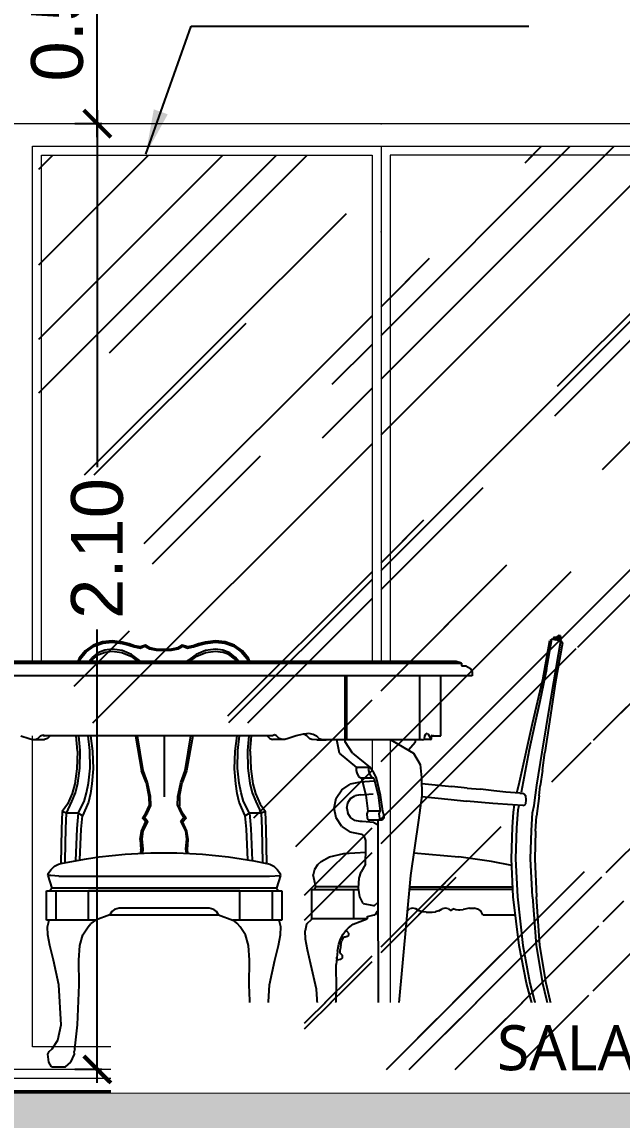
# Model space of a CAD drawing. Header units: feet. Extents: x -417 to 46, y -646 to -218.
# Drawn here: x -80.746 to -79.414, y -604.167 to -601.729 of the extents above; entities that cross this region are included whole.
import ezdxf

# ---------------------------------------------------------------- set-up
doc = ezdxf.new("R2010")
doc.units = ezdxf.units.FT
doc.header["$MEASUREMENT"] = 0
for name, color, linetype in [('63', 7, 'Continuous'), ('DIM', 10, 'Continuous'), ('RELLENO', 8, 'Continuous')]:
    doc.layers.add(name, color=color, linetype=linetype)
for name, color, linetype, lineweight in [('A-CLNG', 8, 'Continuous', 18), ('DIM-COTAS', 1, 'Continuous', 5), ('MB', 2, 'Continuous', 20), ('muros', 4, 'Continuous', 50), ('Piso', 8, 'Continuous', 9), ('TXT', 2, 'Continuous', 9)]:
    doc.layers.add(name, color=color, linetype=linetype, lineweight=lineweight)
doc.styles.add('ads', font='trebuc.ttf', dxfattribs={"height": 0.14})
doc.styles.get("Standard").update_dxf_attribs({"font": 'arial.ttf', "height": 0.115})
doc.dimstyles.new('KEILY', dxfattribs={"dimtxt": 0.115, "dimasz": 0.06, "dimexe": 0.05, "dimexo": 0.2, "dimgap": 0.03, "dimtad": 1, "dimzin": 1, "dimdsep": 46, "dimtxsty": 'Standard', "dimblk": 'ARCHTICK', "dimcen": 2.5, "dimdle": 0.03, "dimclrd": 256, "dimclre": 256, "dimclrt": 7, "dimadec": 0, "dimazin": 0, "dimtfac": 1, "dimtmove": 2, "dimatfit": 3, "dimfxl": 0.2, "dimfxlon": 1, "dimtolj": 1, "dimtzin": 1, "dimarcsym": 0})
pattern_1 = [(45, (30.61135, -594.21036), (0.25455844, 0.6788225), [4.5, -0.6, 1.5, -0.3]), (45, (30.7874, -593.82215), (-0.4942676, 0.0700036), [0.9, -0.099, 1.8, -0.225]), (45, (30.5371, -593.92398), (0.9609581, 1.24521504), [2.4, -0.42, 1.2, -0.3])]

# ---------------------------------------------------------------- blocks, each defined once
blk = doc.blocks.new('A$C72BA503B')
at = {"layer": '63', "color": 2, "linetype": 'Continuous'}
for p, q in [((-0.6473, 0.9997), (-0.6466, 1.0035)), ((-0.6415, 1.0032), (-0.6468, 1.0023)), ((-0.6466, 1.0035), (-0.6414, 1.0044)), ((-0.6376, 0.9982), (-0.6415, 1.0032)), ((-0.6414, 1.0044), (-0.637, 1.0001)), ((-0.6508, 0.987), (-0.6475, 0.9915)), ((-0.6508, 0.987), (-0.6346, 0.8955)), ((-0.6475, 0.9915), (-0.626, 0.9953)), ((-0.6307, 0.8962), (-0.6475, 0.9915)), ((-0.6474, 0.9952), (-0.6421, 0.996)), ((-0.6473, 0.9915), (-0.6474, 0.9952)), ((-0.6418, 1.0006), (-0.6473, 0.9997)), ((-0.6473, 0.9997), (-0.6473, 0.9952)), ((-0.6421, 0.996), (-0.6377, 0.9961)), ((-0.6377, 0.9961), (-0.6418, 1.0006)), ((-0.6325, 0.9974), (-0.6377, 0.9961)), ((-0.6377, 0.9961), (-0.6329, 0.9944)), ((-0.6376, 0.9982), (-0.6322, 0.9993)), ((-0.6322, 1.0009), (-0.637, 1.0001)), ((-0.6329, 0.9944), (-0.6336, 0.994)), ((-0.6329, 0.9944), (-0.6328, 0.9941)), ((-0.6303, 0.9945), (-0.6325, 0.9974)), ((-0.6282, 0.9949), (-0.6322, 1.0009)), ((-0.6322, 0.9993), (-0.629, 0.9947)), ((-0.626, 0.9953), (-0.6216, 0.9922)), ((-0.6135, 0.9246), (-0.626, 0.9953)), ((-0.6048, 0.9004), (-0.6216, 0.9922)), ((0.0966, 0.9682), (0.1154, 0.9815)), ((0.1173, 0.9789), (0.0993, 0.9662)), ((0.1154, 0.9815), (0.1368, 0.9892)), ((0.1378, 0.9861), (0.1173, 0.9789)), ((0.1368, 0.9892), (0.1594, 0.9918)), ((0.1594, 0.9887), (0.1378, 0.9861)), ((0.1594, 0.9918), (0.1841, 0.9888)), ((0.1831, 0.9858), (0.1594, 0.9887)), ((0.1983, 0.9817), (0.1831, 0.9858)), ((0.1841, 0.9888), (0.1991, 0.9847)), ((0.211, 0.9774), (0.1983, 0.9817)), ((0.1991, 0.9847), (0.2115, 0.9804)), ((0.2247, 0.9749), (0.211, 0.9774)), ((0.2115, 0.9804), (0.2254, 0.9776)), ((0.2363, 0.9792), (0.2247, 0.9749)), ((0.2254, 0.9776), (0.2371, 0.9817)), ((0.2363, 0.9792), (0.2371, 0.9817)), ((0.2469, 0.973), (0.2363, 0.9792)), ((0.2371, 0.9817), (0.2477, 0.9754)), ((0.2477, 0.9754), (0.2627, 0.9725)), ((0.2979, 0.9725), (0.313, 0.9754)), ((0.313, 0.9754), (0.3234, 0.9817)), ((0.3244, 0.9792), (0.3138, 0.973)), ((0.3234, 0.9817), (0.3352, 0.9776)), ((0.3244, 0.9792), (0.3234, 0.9817)), ((0.3359, 0.9749), (0.3244, 0.9792)), ((0.3352, 0.9776), (0.3491, 0.9804)), ((0.3497, 0.9774), (0.3359, 0.9749)), ((0.3491, 0.9804), (0.3615, 0.9847)), ((0.3624, 0.9817), (0.3497, 0.9774)), ((0.3615, 0.9847), (0.3765, 0.9888)), ((0.3775, 0.9858), (0.3624, 0.9817)), ((0.3765, 0.9888), (0.4013, 0.9918)), ((0.4013, 0.9887), (0.3775, 0.9858)), ((0.4013, 0.9918), (0.4238, 0.9892)), ((0.4229, 0.9861), (0.4013, 0.9887)), ((0.4433, 0.9789), (0.4229, 0.9861)), ((0.4238, 0.9892), (0.4453, 0.9815)), ((0.4614, 0.9662), (0.4433, 0.9789)), ((0.4453, 0.9815), (0.4641, 0.9682)), ((0.0791, 0.9435), (0.0824, 0.9509)), ((0.0824, 0.9509), (0.0966, 0.9682)), ((0.0858, 0.9497), (0.083, 0.9435)), ((0.0993, 0.9662), (0.0858, 0.9497)), ((0.1052, 0.9435), (0.1126, 0.953)), ((0.1126, 0.953), (0.1264, 0.9634)), ((0.1154, 0.9496), (0.1283, 0.9594)), ((0.1264, 0.9634), (0.1422, 0.9699)), ((0.1283, 0.9594), (0.1434, 0.9656)), ((0.1422, 0.9699), (0.1594, 0.9721)), ((0.1594, 0.9676), (0.1434, 0.9656)), ((0.1594, 0.9721), (0.183, 0.9691)), ((0.182, 0.9647), (0.1594, 0.9676)), ((0.203, 0.9561), (0.182, 0.9647)), ((0.183, 0.9691), (0.205, 0.9601)), ((0.2211, 0.9425), (0.203, 0.9561)), ((0.205, 0.9601), (0.2239, 0.9458)), ((0.2626, 0.9701), (0.2469, 0.973)), ((0.2808, 0.9694), (0.2626, 0.9701)), ((0.2627, 0.9725), (0.2808, 0.9718)), ((0.2808, 0.9718), (0.2979, 0.9725)), ((0.2981, 0.9701), (0.2808, 0.9694)), ((0.3138, 0.973), (0.2981, 0.9701)), ((0.3337, 0.9435), (0.3557, 0.9601)), ((0.3576, 0.9561), (0.3409, 0.9435)), ((0.3557, 0.9601), (0.3777, 0.9691)), ((0.3786, 0.9647), (0.3576, 0.9561)), ((0.3777, 0.9691), (0.4013, 0.9721)), ((0.4013, 0.9676), (0.3786, 0.9647)), ((0.4013, 0.9721), (0.4184, 0.9699)), ((0.4173, 0.9656), (0.4013, 0.9676)), ((0.4323, 0.9594), (0.4173, 0.9656)), ((0.4184, 0.9699), (0.4343, 0.9634)), ((0.4453, 0.9496), (0.4323, 0.9594)), ((0.4343, 0.9634), (0.4481, 0.953)), ((0.4555, 0.9435), (0.4481, 0.953)), ((0.4749, 0.9497), (0.4614, 0.9662)), ((0.4641, 0.9682), (0.4782, 0.9509)), ((0.4777, 0.9435), (0.4749, 0.9497)), ((0.4782, 0.9509), (0.4816, 0.9435)), ((-0.6135, 0.9246), (-0.5979, 0.8497)), ((-0.4358, 0.9268), (-0.4399, 0.9184)), ((-0.4254, 0.9331), (-0.4358, 0.9268)), ((-0.4149, 0.9331), (-0.4254, 0.9331)), ((-0.4149, 0.9393), (-0.4025, 0.9435)), ((1, 0.9393), (-0.4149, 0.9393)), ((-0.4149, 0.9393), (-0.4149, 0.9331)), ((-0.4025, 0.9435), (0.9875, 0.9435)), ((0.1106, 0.9435), (0.1154, 0.9496)), ((0.2239, 0.9458), (0.2257, 0.9435)), ((0.4453, 0.9496), (0.4501, 0.9435)), ((-0.5808, 0.7988), (-0.605, 0.9013)), ((-0.4399, 0.9184), (-0.4399, 0.9102)), ((-0.4399, 0.9102), (1.025, 0.9102)), ((-0.3672, 0.7696), (-0.3672, 0.9102)), ((-0.3168, 0.9102), (-0.3168, 0.7602)), ((-0.1476, 0.7602), (-0.1476, 0.9102)), ((-0.1433, 0.756), (-0.1433, 0.9102)), ((-0.6346, 0.8955), (-0.6193, 0.792)), ((-0.6224, 0.8453), (-0.6307, 0.8962)), ((-0.5979, 0.8497), (-0.5863, 0.7979)), ((-0.6036, 0.7315), (-0.6224, 0.8453)), ((-0.5863, 0.7979), (-0.5736, 0.7367)), ((-0.5509, 0.6615), (-0.5808, 0.7988)), ((-0.6193, 0.792), (-0.6099, 0.7304)), ((-0.3464, 0.7717), (-0.3471, 0.7696)), ((-0.3457, 0.7696), (-0.3464, 0.7717)), ((-0.3371, 0.7738), (-0.3393, 0.7696)), ((-0.3347, 0.7758), (-0.3371, 0.7738)), ((-0.3319, 0.7738), (-0.3347, 0.7758)), ((-0.3298, 0.7696), (-0.3319, 0.7738)), ((-0.0687, 0.7738), (-0.0763, 0.7696)), ((-0.0578, 0.7758), (-0.0687, 0.7738)), ((-0.045, 0.7738), (-0.0578, 0.7758)), ((-0.0541, 0.7696), (-0.0466, 0.7738)), ((-0.0466, 0.7738), (-0.0459, 0.7739)), ((-0.045, 0.7738), (-0.0292, 0.7696)), ((0.0169, 0.7696), (0.0217, 0.7717)), ((0.0217, 0.7717), (0.0263, 0.7696)), ((0.5634, 0.7717), (0.5589, 0.7696)), ((0.5682, 0.7696), (0.5634, 0.7717)), ((-0.3471, 0.7696), (-0.3672, 0.7696)), ((-0.3449, 0.7634), (-0.3457, 0.7696)), ((-0.3441, 0.7613), (-0.3449, 0.7634)), ((-0.3435, 0.7613), (-0.3441, 0.7613)), ((-0.3393, 0.7696), (-0.3435, 0.7613)), ((-0.3435, 0.7613), (-0.3274, 0.7613)), ((-0.3283, 0.7623), (-0.3298, 0.7696)), ((-0.327, 0.7608), (-0.3283, 0.7623)), ((-0.324, 0.7602), (-0.327, 0.7608)), ((-0.324, 0.7602), (-0.0992, 0.7602)), ((-0.3074, 0.756), (-0.3074, 0.7602)), ((-0.2909, 0.7361), (-0.3074, 0.756)), ((-0.2669, 0.7498), (-0.303, 0.7291)), ((-0.2501, 0.7602), (-0.2669, 0.7498)), ((-0.1606, 0.7291), (-0.1433, 0.756)), ((-0.1298, 0.7291), (-0.1238, 0.7602)), ((-0.0992, 0.7602), (-0.0875, 0.7608)), ((-0.0771, 0.7602), (-0.0992, 0.7602)), ((-0.0875, 0.7608), (-0.0826, 0.7623)), ((-0.0763, 0.7696), (-0.0826, 0.7623)), ((-0.0771, 0.7602), (-0.0654, 0.7608)), ((-0.0654, 0.7608), (-0.0605, 0.7623)), ((-0.0605, 0.7623), (-0.0541, 0.7696)), ((-0.0292, 0.7696), (-0.01, 0.7634)), ((-0.01, 0.7634), (-0.0023, 0.7613)), ((-0.0023, 0.7613), (0.0263, 0.7613)), ((0.0041, 0.7613), (0.0105, 0.7634)), ((0.0105, 0.7634), (0.0169, 0.7696)), ((0.0263, 0.7696), (0.5621, 0.7696)), ((0.0326, 0.7634), (0.0263, 0.7613)), ((0.039, 0.7696), (0.0326, 0.7634)), ((0.0785, 0.734), (0.0757, 0.7696)), ((0.0818, 0.7696), (0.0849, 0.7352)), ((0.1075, 0.7352), (0.1033, 0.7696)), ((0.114, 0.734), (0.1091, 0.7696)), ((0.2128, 0.7696), (0.227, 0.6879)), ((0.2305, 0.6886), (0.2176, 0.7696)), ((0.2796, 0.7696), (0.2796, 0.627)), ((0.3287, 0.6886), (0.3416, 0.7696)), ((0.3463, 0.7696), (0.3322, 0.6879)), ((0.4515, 0.7696), (0.4467, 0.734)), ((0.4531, 0.7352), (0.4573, 0.7696)), ((0.4757, 0.7352), (0.4789, 0.7696)), ((0.4821, 0.734), (0.485, 0.7696)), ((0.5461, 0.7696), (0.5525, 0.7634)), ((0.5525, 0.7634), (0.5589, 0.7613)), ((0.5874, 0.7613), (0.5589, 0.7613)), ((0.5746, 0.7634), (0.5682, 0.7696)), ((0.581, 0.7613), (0.5746, 0.7634)), ((0.5951, 0.7634), (0.5874, 0.7613)), ((0.6143, 0.7696), (0.5951, 0.7634)), ((-0.604, 0.6886), (-0.6099, 0.7304)), ((-0.5912, 0.6544), (-0.6036, 0.7315)), ((-0.5736, 0.7367), (-0.5542, 0.6371)), ((-0.303, 0.7291), (-0.3184, 0.7029)), ((-0.1607, 0.7291), (-0.2015, 0.6957)), ((-0.1706, 0.6957), (-0.1298, 0.7291)), ((0.0785, 0.734), (0.0771, 0.6928)), ((0.0849, 0.7352), (0.0844, 0.694)), ((0.1082, 0.694), (0.1075, 0.7352)), ((0.1154, 0.6928), (0.114, 0.734)), ((0.4467, 0.734), (0.4453, 0.6928)), ((0.4525, 0.694), (0.4531, 0.7352)), ((0.4763, 0.694), (0.4757, 0.7352)), ((0.4821, 0.734), (0.4835, 0.6928)), ((-0.3184, 0.7029), (-0.3219, 0.6718)), ((-0.2106, 0.6832), (-0.2015, 0.6957)), ((-0.2015, 0.6957), (-0.1706, 0.6957)), ((-0.1995, 0.6957), (-0.1971, 0.6916)), ((-0.1706, 0.6957), (-0.1682, 0.6916)), ((0.0844, 0.694), (0.0791, 0.6589)), ((0.104, 0.6589), (0.1082, 0.694)), ((0.4567, 0.6589), (0.4525, 0.694)), ((0.4816, 0.6589), (0.4763, 0.694)), ((-0.604, 0.6886), (-0.5991, 0.653)), ((-0.3219, 0.6718), (-0.3226, 0.6301)), ((-0.2259, 0.6311), (-0.2164, 0.6707)), ((-0.2102, 0.6707), (-0.2207, 0.6311)), ((-0.2164, 0.6707), (-0.2147, 0.6749)), ((-0.2147, 0.6749), (-0.2106, 0.6832)), ((-0.2032, 0.6749), (-0.2102, 0.6707)), ((-0.2102, 0.6707), (-0.1814, 0.6707)), ((-0.1991, 0.6832), (-0.2032, 0.6749)), ((-0.1971, 0.6916), (-0.1991, 0.6832)), ((-0.1814, 0.6707), (-0.1918, 0.6311)), ((-0.1745, 0.6749), (-0.1814, 0.6707)), ((-0.1702, 0.6832), (-0.1745, 0.6749)), ((-0.1682, 0.6916), (-0.1702, 0.6832)), ((0.0771, 0.6928), (0.0725, 0.6575)), ((0.1122, 0.6575), (0.1154, 0.6928)), ((0.227, 0.6879), (0.2373, 0.6604)), ((0.2409, 0.6609), (0.2305, 0.6886)), ((0.3182, 0.6609), (0.3287, 0.6886)), ((0.3219, 0.6604), (0.3322, 0.6879)), ((0.4453, 0.6928), (0.4485, 0.6575)), ((0.4835, 0.6928), (0.4881, 0.6575)), ((-0.5965, 0.6297), (-0.5991, 0.653)), ((-0.5877, 0.6312), (-0.5912, 0.6544)), ((-0.5454, 0.6387), (-0.5509, 0.6615)), ((-0.4903, 0.641), (-0.4595, 0.6446)), ((-0.4285, 0.6477), (-0.4595, 0.6446)), ((-0.4285, 0.6477), (-0.3926, 0.6515)), ((-0.3221, 0.658), (-0.3926, 0.6515)), ((-0.2108, 0.6638), (-0.1781, 0.6615)), ((-0.1781, 0.6615), (-0.1549, 0.6568)), ((-0.1352, 0.6437), (-0.1549, 0.6568)), ((-0.122, 0.624), (-0.1352, 0.6437)), ((0.0725, 0.6575), (0.0664, 0.6345)), ((0.0791, 0.6589), (0.0738, 0.6361)), ((0.0999, 0.6361), (0.104, 0.6589)), ((0.1089, 0.6345), (0.1122, 0.6575)), ((0.2439, 0.627), (0.2373, 0.6604)), ((0.2474, 0.6276), (0.2409, 0.6609)), ((0.3116, 0.6276), (0.3182, 0.6609)), ((0.3219, 0.6604), (0.3152, 0.627)), ((0.4485, 0.6575), (0.4518, 0.6345)), ((0.4607, 0.6361), (0.4567, 0.6589)), ((0.4869, 0.6361), (0.4816, 0.6589)), ((0.4881, 0.6575), (0.4942, 0.6345)), ((-0.5965, 0.6297), (-0.5905, 0.5818)), ((-0.5847, 0.6065), (-0.5877, 0.6312)), ((-0.5664, 0.6201), (-0.5652, 0.6297)), ((-0.5655, 0.6109), (-0.5664, 0.6201)), ((-0.561, 0.635), (-0.5652, 0.6297)), ((-0.5593, 0.6352), (-0.561, 0.635)), ((-0.5511, 0.6356), (-0.5593, 0.6352)), ((-0.5542, 0.6371), (-0.5541, 0.6355)), ((-0.5516, 0.6356), (-0.519, 0.6382)), ((-0.545, 0.6362), (-0.5454, 0.6387)), ((-0.519, 0.6382), (-0.4903, 0.641)), ((-0.4882, 0.6117), (-0.4266, 0.6173)), ((-0.3908, 0.6211), (-0.4266, 0.6173)), ((-0.3222, 0.6275), (-0.3908, 0.6211)), ((-0.3226, 0.6301), (-0.3147, 0.5729)), ((-0.2316, 0.5936), (-0.2259, 0.6311)), ((-0.2207, 0.6311), (-0.2253, 0.5936)), ((-0.1781, 0.632), (-0.2086, 0.6337)), ((-0.1918, 0.6311), (-0.1964, 0.5936)), ((-0.1781, 0.632), (-0.1661, 0.6296)), ((-0.156, 0.6228), (-0.1661, 0.6296)), ((-0.1493, 0.6127), (-0.156, 0.6228)), ((-0.1174, 0.6008), (-0.122, 0.624)), ((0.0654, 0.6164), (0.0529, 0.5886)), ((0.0664, 0.6345), (0.0556, 0.61)), ((0.0738, 0.6361), (0.0654, 0.6164)), ((0.0803, 0.5886), (0.0942, 0.6164)), ((0.0942, 0.6164), (0.0999, 0.6361)), ((0.1041, 0.6147), (0.1089, 0.6345)), ((0.2439, 0.627), (0.2441, 0.6058)), ((0.2484, 0.6068), (0.2474, 0.6276)), ((0.3107, 0.6068), (0.3116, 0.6276)), ((0.3152, 0.627), (0.3149, 0.6058)), ((0.4518, 0.6345), (0.4565, 0.6147)), ((0.4663, 0.6164), (0.4607, 0.6361)), ((0.4803, 0.5886), (0.4663, 0.6164)), ((0.4952, 0.6164), (0.4869, 0.6361)), ((0.4942, 0.6345), (0.5051, 0.61)), ((0.5077, 0.5886), (0.4952, 0.6164)), ((-0.5809, 0.5896), (-0.5847, 0.6065)), ((-0.5631, 0.608), (-0.5655, 0.6109)), ((-0.5582, 0.6067), (-0.5631, 0.608)), ((-0.5582, 0.6067), (-0.534, 0.6085)), ((-0.549, 0.6071), (-0.5464, 0.5958)), ((-0.5464, 0.5958), (-0.5437, 0.5543)), ((-0.5367, 0.5912), (-0.5393, 0.608)), ((-0.534, 0.556), (-0.5367, 0.5912)), ((-0.534, 0.6085), (-0.4882, 0.6117)), ((-0.2329, 0.5874), (-0.2316, 0.5936)), ((-0.2224, 0.5874), (-0.2253, 0.5936)), ((-0.2253, 0.5936), (-0.1964, 0.5936)), ((-0.1964, 0.5936), (-0.1936, 0.5874)), ((-0.1469, 0.6008), (-0.1493, 0.6127)), ((-0.1469, 0.6008), (-0.1493, 0.5888)), ((-0.122, 0.5776), (-0.1174, 0.6008)), ((0.0415, 0.5517), (0.043, 0.5931)), ((0.0556, 0.61), (0.043, 0.5931)), ((0.043, 0.5931), (0.0529, 0.5886)), ((0.0901, 0.5823), (0.1041, 0.6147)), ((0.2364, 0.5892), (0.2442, 0.6059)), ((0.2484, 0.6068), (0.2405, 0.5899)), ((0.2441, 0.6058), (0.2442, 0.6059)), ((0.2442, 0.6059), (0.2484, 0.6068)), ((0.3185, 0.5899), (0.3107, 0.6068)), ((0.3149, 0.6059), (0.3107, 0.6068)), ((0.3149, 0.6058), (0.3149, 0.6059)), ((0.3227, 0.5892), (0.3149, 0.6059)), ((0.4565, 0.6147), (0.4706, 0.5823)), ((0.5051, 0.61), (0.5176, 0.5931)), ((0.5077, 0.5886), (0.5176, 0.5931)), ((0.5176, 0.5931), (0.5192, 0.5517)), ((-0.588, 0.5465), (-0.5905, 0.5818)), ((-0.5783, 0.5482), (-0.5809, 0.5896)), ((-0.3147, 0.5729), (-0.2961, 0.4432)), ((-0.2329, 0.5874), (-0.2333, 0.577)), ((-0.2333, 0.577), (-0.2301, 0.5729)), ((-0.2301, 0.5729), (-0.1972, 0.5729)), ((-0.226, 0.5729), (-0.224, 0.577)), ((-0.224, 0.577), (-0.2224, 0.5874)), ((-0.2207, 0.4432), (-0.2208, 0.5729)), ((-0.2102, 0.5674), (-0.2208, 0.5614)), ((-0.2102, 0.5674), (-0.1828, 0.5694)), ((-0.1951, 0.577), (-0.1972, 0.5729)), ((-0.1936, 0.5874), (-0.1951, 0.577)), ((-0.1828, 0.5694), (-0.1781, 0.5696)), ((-0.1781, 0.5696), (-0.1661, 0.5719)), ((-0.1661, 0.5719), (-0.156, 0.5787)), ((-0.156, 0.5787), (-0.1493, 0.5888)), ((-0.1352, 0.5579), (-0.122, 0.5776)), ((0.0529, 0.5886), (0.0514, 0.5534)), ((0.0529, 0.5886), (0.0803, 0.5886)), ((0.0803, 0.5886), (0.0771, 0.5534)), ((0.0803, 0.5886), (0.0901, 0.5823)), ((0.087, 0.5517), (0.0901, 0.5823)), ((0.2263, 0.5465), (0.2367, 0.5693)), ((0.2293, 0.5781), (0.2364, 0.5892)), ((0.2293, 0.5781), (0.2335, 0.5788)), ((0.2367, 0.5693), (0.2293, 0.5781)), ((0.2293, 0.5781), (0.2293, 0.5767)), ((0.2293, 0.5767), (0.2363, 0.5684)), ((0.2414, 0.57), (0.2299, 0.547)), ((0.2405, 0.5899), (0.2335, 0.5788)), ((0.2335, 0.5788), (0.2414, 0.57)), ((0.2367, 0.5693), (0.2414, 0.57)), ((0.3177, 0.57), (0.3255, 0.5788)), ((0.3224, 0.5693), (0.3177, 0.57)), ((0.3177, 0.57), (0.3291, 0.547)), ((0.3255, 0.5788), (0.3185, 0.5899)), ((0.3297, 0.5781), (0.3224, 0.5693)), ((0.3327, 0.5465), (0.3224, 0.5693)), ((0.3227, 0.5892), (0.3297, 0.5781)), ((0.3227, 0.5684), (0.3297, 0.5767)), ((0.3297, 0.5781), (0.3255, 0.5788)), ((0.3297, 0.5767), (0.3297, 0.5781)), ((0.4706, 0.5823), (0.4803, 0.5886)), ((0.4737, 0.5517), (0.4706, 0.5823)), ((0.4803, 0.5886), (0.5077, 0.5886)), ((0.4803, 0.5886), (0.4835, 0.5534)), ((0.5093, 0.5534), (0.5077, 0.5886)), ((-0.588, 0.5465), (-0.5866, 0.482)), ((-0.5767, 0.482), (-0.5783, 0.5482)), ((-0.5437, 0.5543), (-0.5416, 0.482)), ((-0.5318, 0.482), (-0.534, 0.556)), ((-0.1828, 0.5387), (-0.1781, 0.5401)), ((-0.1781, 0.5401), (-0.1549, 0.5447)), ((-0.1352, 0.5579), (-0.1549, 0.5447)), ((0.0398, 0.4715), (0.0415, 0.5517)), ((0.0514, 0.5534), (0.0496, 0.4735)), ((0.0771, 0.5534), (0.074, 0.4781)), ((0.0837, 0.4798), (0.087, 0.5517)), ((0.2236, 0.5272), (0.2263, 0.5465)), ((0.2299, 0.547), (0.2271, 0.5278)), ((0.3291, 0.547), (0.3319, 0.5278)), ((0.3355, 0.5272), (0.3327, 0.5465)), ((0.4768, 0.4796), (0.4737, 0.5517)), ((0.4835, 0.5534), (0.4865, 0.4778)), ((0.5109, 0.4793), (0.5093, 0.5534)), ((0.5192, 0.5517), (0.5208, 0.4711)), ((-0.192, 0.5248), (-0.1875, 0.5357)), ((-0.1913, 0.5069), (-0.192, 0.5248)), ((-0.1875, 0.5357), (-0.1828, 0.5387)), ((0.2253, 0.504), (0.2236, 0.5272)), ((0.2271, 0.5278), (0.2296, 0.5054)), ((0.3319, 0.5278), (0.3295, 0.5054)), ((0.3355, 0.5272), (0.3337, 0.504)), ((-0.3038, 0.496), (-0.4088, 0.4867)), ((-0.3038, 0.496), (-0.3036, 0.496)), ((-0.191, 0.4694), (-0.1913, 0.5069)), ((-0.14, 0.4945), (-0.1913, 0.4981)), ((-0.1071, 0.4867), (-0.14, 0.4945)), ((0.2239, 0.4952), (0.2254, 0.5045)), ((0.2296, 0.5054), (0.2285, 0.4954)), ((0.3295, 0.5054), (0.3305, 0.4954)), ((0.3337, 0.504), (0.3337, 0.5045)), ((0.3337, 0.5045), (0.3351, 0.4952)), ((-0.5866, 0.482), (-0.5906, 0.393)), ((-0.5808, 0.393), (-0.5767, 0.482)), ((-0.5416, 0.482), (-0.5457, 0.393)), ((-0.5358, 0.393), (-0.5318, 0.482)), ((-0.5325, 0.4667), (-0.4852, 0.4757)), ((-0.4852, 0.4757), (-0.4088, 0.4867)), ((-0.191, 0.4694), (-0.1811, 0.4517)), ((-0.0876, 0.4757), (-0.1071, 0.4867)), ((-0.0876, 0.4757), (-0.079, 0.4679)), ((-0.079, 0.4679), (-0.0718, 0.457)), ((-0.079, 0.465), (-0.0787, 0.4648)), ((0.5109, 0.4731), (0.5109, 0.4793)), ((-0.2961, 0.4432), (-0.2682, 0.1372)), ((-0.2212, 0.1372), (-0.2207, 0.4432)), ((-0.1764, 0.4368), (-0.1811, 0.4517)), ((-0.1744, 0.4133), (-0.1764, 0.4368)), ((-0.0749, 0.4164), (-0.0682, 0.4445)), ((-0.0718, 0.457), (-0.0682, 0.4445)), ((0.0075, 0.4434), (0.0168, 0.4139)), ((0.0332, 0.4419), (0.0077, 0.4434)), ((0.5258, 0.4419), (0.0332, 0.4419)), ((0.5258, 0.4419), (0.5443, 0.4429)), ((0.5514, 0.4434), (0.5421, 0.4139)), ((0.5443, 0.4429), (0.5514, 0.4434)), ((-0.2936, 0.4164), (-0.5348, 0.4164)), ((-0.1779, 0.393), (-0.1744, 0.4133)), ((-0.1747, 0.4164), (-0.0749, 0.4164)), ((-0.0714, 0.4102), (-0.0749, 0.4164)), ((0.0168, 0.4139), (0.0121, 0.4075)), ((0.017, 0.4139), (0.5421, 0.4139)), ((0.5421, 0.4139), (0.5468, 0.4075)), ((-0.5985, 0.2792), (-0.5906, 0.393)), ((-0.5808, 0.393), (-0.5897, 0.2792)), ((-0.5457, 0.393), (-0.5587, 0.2792)), ((-0.5497, 0.2792), (-0.5358, 0.393)), ((-0.5351, 0.4102), (-0.2931, 0.4102)), ((-0.1852, 0.3775), (-0.1779, 0.393)), ((-0.0651, 0.4102), (-0.1753, 0.4102)), ((-0.163, 0.4102), (-0.163, 0.3416)), ((-0.0651, 0.3416), (-0.0651, 0.4102)), ((0.5546, 0.4075), (0.0045, 0.4075)), ((0.0045, 0.4075), (0.0045, 0.3389)), ((0.0272, 0.4075), (0.0272, 0.3389)), ((0.1025, 0.3389), (0.1025, 0.4075)), ((0.1025, 0.4075), (0.4567, 0.4075)), ((0.4567, 0.3389), (0.4567, 0.4075)), ((0.532, 0.3389), (0.532, 0.4075)), ((0.5546, 0.3389), (0.5546, 0.4075)), ((-0.4653, 0.3515), (-0.4607, 0.3594)), ((-0.4545, 0.3641), (-0.4607, 0.3594)), ((-0.4545, 0.3641), (-0.4448, 0.3665)), ((-0.4342, 0.367), (-0.4448, 0.3665)), ((-0.4342, 0.367), (-0.4191, 0.3634)), ((-0.411, 0.3631), (-0.4191, 0.3634)), ((-0.4082, 0.3631), (-0.411, 0.3631)), ((-0.4018, 0.3641), (-0.4082, 0.3631)), ((-0.3977, 0.3653), (-0.4018, 0.3641)), ((-0.3977, 0.3653), (-0.3929, 0.3627)), ((-0.3891, 0.3615), (-0.3929, 0.3627)), ((-0.3845, 0.3653), (-0.3891, 0.3615)), ((-0.3845, 0.3653), (-0.3775, 0.3671)), ((-0.3775, 0.3671), (-0.3699, 0.3653)), ((-0.3623, 0.3609), (-0.3699, 0.3653)), ((-0.3623, 0.3609), (-0.3546, 0.3584)), ((-0.3239, 0.3584), (-0.3163, 0.3609)), ((-0.3163, 0.3609), (-0.3087, 0.3653)), ((-0.3087, 0.3653), (-0.3012, 0.3671)), ((-0.3012, 0.3671), (-0.294, 0.3653)), ((-0.2895, 0.3615), (-0.294, 0.3653)), ((-0.2886, 0.3618), (-0.2895, 0.3615)), ((-0.218, 0.3594), (-0.2208, 0.3615)), ((-0.2121, 0.3728), (-0.2205, 0.3805)), ((-0.218, 0.3594), (-0.2133, 0.3515)), ((-0.2098, 0.3728), (-0.2121, 0.3728)), ((-0.1852, 0.3775), (-0.2098, 0.3728)), ((0.1573, 0.3592), (0.1635, 0.3639)), ((0.1635, 0.3639), (0.1744, 0.367)), ((0.1744, 0.367), (0.3846, 0.367)), ((0.3846, 0.367), (0.3956, 0.3639)), ((0.3956, 0.3639), (0.4019, 0.3592)), ((-0.4653, 0.3515), (-0.5405, 0.3515)), ((-0.3464, 0.3571), (-0.3546, 0.3584)), ((-0.3324, 0.3571), (-0.3464, 0.3571)), ((-0.3324, 0.3571), (-0.3239, 0.3584)), ((-0.2114, 0.3511), (-0.2133, 0.3515)), ((-0.1952, 0.3477), (-0.2114, 0.3511)), ((-0.1951, 0.3478), (-0.1951, 0.3416)), ((-0.1619, 0.3291), (-0.1951, 0.3416)), ((-0.1951, 0.3416), (-0.0651, 0.3416)), ((-0.0533, 0.3291), (-0.0659, 0.3416)), ((0.0045, 0.3389), (0.1194, 0.3389)), ((0.007, 0.3233), (0.0108, 0.3389)), ((0.1194, 0.3389), (0.1082, 0.3305)), ((0.1525, 0.3514), (0.1194, 0.3389)), ((0.4065, 0.3514), (0.1524, 0.3514)), ((0.1524, 0.3514), (0.1525, 0.3514)), ((0.1525, 0.3514), (0.1573, 0.3592)), ((0.4019, 0.3592), (0.4065, 0.3514)), ((0.4065, 0.3514), (0.4396, 0.3389)), ((0.4396, 0.3389), (0.5546, 0.3389)), ((0.4396, 0.3389), (0.4505, 0.3308)), ((0.552, 0.3233), (0.5484, 0.3389)), ((-0.1509, 0.3209), (-0.1619, 0.3291)), ((-0.1515, 0.3095), (-0.1477, 0.3124)), ((-0.1515, 0.3081), (-0.1515, 0.3095)), ((-0.1515, 0.3081), (-0.1508, 0.3033)), ((-0.1442, 0.3135), (-0.1509, 0.3209)), ((-0.1477, 0.3124), (-0.1441, 0.3135)), ((-0.1442, 0.3135), (-0.1442, 0.3134)), ((-0.1441, 0.3135), (-0.1442, 0.3135)), ((-0.1386, 0.306), (-0.1441, 0.3135)), ((-0.0533, 0.3291), (-0.0495, 0.3135)), ((-0.0506, 0.2947), (-0.0495, 0.3135)), ((0.0081, 0.3046), (0.007, 0.3233)), ((0.0897, 0.3046), (0.1018, 0.3233)), ((0.1018, 0.3233), (0.1082, 0.3305)), ((0.4574, 0.3233), (0.4505, 0.3308)), ((0.4695, 0.3046), (0.4574, 0.3233)), ((0.551, 0.3046), (0.552, 0.3233)), ((-0.1508, 0.3033), (-0.1477, 0.3007)), ((-0.1477, 0.3007), (-0.1435, 0.2993)), ((-0.1435, 0.2993), (-0.1398, 0.2991)), ((-0.1398, 0.2991), (-0.1355, 0.2916)), ((-0.1325, 0.2947), (-0.1386, 0.306)), ((-0.1331, 0.2818), (-0.1355, 0.2916)), ((-0.1282, 0.283), (-0.1325, 0.2947)), ((-0.1251, 0.2663), (-0.1282, 0.283)), ((-0.0552, 0.2698), (-0.0506, 0.2947)), ((0.0127, 0.2796), (0.0081, 0.3046)), ((0.0828, 0.2796), (0.0897, 0.3046)), ((0.4763, 0.2796), (0.4695, 0.3046)), ((0.5464, 0.2796), (0.551, 0.3046)), ((-0.6127, 0.1918), (-0.5985, 0.2792)), ((-0.5897, 0.2792), (-0.6045, 0.1918)), ((-0.5587, 0.2792), (-0.5749, 0.1918)), ((-0.5667, 0.1918), (-0.5497, 0.2792)), ((-0.1337, 0.2595), (-0.1367, 0.2566)), ((-0.1313, 0.2612), (-0.1337, 0.2595)), ((-0.1331, 0.2818), (-0.1313, 0.2702)), ((-0.1313, 0.2612), (-0.1313, 0.2702)), ((-0.1251, 0.2663), (-0.1226, 0.2354)), ((-0.0634, 0.2354), (-0.0552, 0.2698)), ((0.0209, 0.2453), (0.0127, 0.2796)), ((0.0802, 0.2453), (0.0828, 0.2796)), ((0.4789, 0.2453), (0.4763, 0.2796)), ((0.5382, 0.2453), (0.5464, 0.2796)), ((-0.1367, 0.2566), (-0.1367, 0.2503)), ((-0.1367, 0.2503), (-0.1318, 0.2465)), ((-0.1318, 0.2465), (-0.1245, 0.2455)), ((-0.1245, 0.2455), (-0.124, 0.251)), ((-0.124, 0.251), (-0.124, 0.2524)), ((-0.1233, 0.1777), (-0.1226, 0.2354)), ((-0.076, 0.1777), (-0.0634, 0.2354)), ((0.0336, 0.1876), (0.0209, 0.2453)), ((0.0807, 0.1876), (0.0802, 0.2453)), ((0.4784, 0.1876), (0.4789, 0.2453)), ((0.5256, 0.1876), (0.5382, 0.2453)), ((-0.6315, 0.1106), (-0.6127, 0.1918)), ((-0.6045, 0.1918), (-0.6242, 0.1106)), ((-0.5749, 0.1918), (-0.5958, 0.1106)), ((-0.5885, 0.1106), (-0.5667, 0.1918)), ((0.0391, 0.094), (0.0336, 0.1876)), ((0.0774, 0.094), (0.0807, 0.1876)), ((0.4817, 0.094), (0.4784, 0.1876)), ((0.52, 0.094), (0.5256, 0.1876)), ((-0.1199, 0.0966), (-0.1233, 0.1777)), ((-0.0817, 0.0966), (-0.076, 0.1777)), ((-0.2682, 0.1372), (-0.2819, 0.094)), ((-0.2231, 0.094), (-0.2212, 0.1372)), ((-0.6629, -0.0017), (-0.6315, 0.1106)), ((-0.6242, 0.1106), (-0.6564, -0.0017)), ((-0.5958, 0.1106), (-0.6322, -0.0017)), ((-0.6259, -0.0017), (-0.5885, 0.1106)), ((-0.1075, 0.1171), (-0.1075, 0.1171)), ((-0.2819, 0.094), (-0.3116, 0.0602)), ((-0.226, 0.0602), (-0.2231, 0.094)), ((-0.1199, 0.0966), (-0.116, 0.0607)), ((-0.0734, 0.0607), (-0.0817, 0.0966)), ((0.0309, 0.0581), (0.0391, 0.094)), ((0.071, 0.0378), (0.0774, 0.094)), ((0.4881, 0.0378), (0.4817, 0.094)), ((0.5282, 0.0581), (0.52, 0.094)), ((-0.3116, 0.0602), (-0.3279, 0.0497)), ((-0.2273, 0.0497), (-0.226, 0.0602)), ((-0.1134, 0.0405), (-0.116, 0.0607)), ((-0.0604, 0.0405), (-0.0734, 0.0607)), ((0.018, 0.0378), (0.0309, 0.0581)), ((0.5411, 0.0378), (0.5282, 0.0581)), ((-0.3279, 0.0497), (-0.3345, 0.0393)), ((-0.3306, 0.0081), (-0.3345, 0.0393)), ((-0.2458, 0.0081), (-0.2307, 0.0393)), ((-0.2307, 0.0393), (-0.2273, 0.0497)), ((-0.1122, 0.0342), (-0.1134, 0.0405)), ((-0.1126, 0.028), (-0.1122, 0.0342)), ((-0.104, 0.0093), (-0.1126, 0.028)), ((-0.053, 0.0342), (-0.0604, 0.0405)), ((-0.0503, 0.028), (-0.053, 0.0342)), ((-0.0522, 0.0093), (-0.0503, 0.028)), ((0.0078, 0.0254), (0.0105, 0.0316)), ((0.0105, 0.0316), (0.018, 0.0378)), ((0.0696, 0.0316), (0.071, 0.0378)), ((0.0702, 0.0254), (0.0696, 0.0316)), ((0.4881, 0.0378), (0.4895, 0.0316)), ((0.489, 0.0254), (0.4895, 0.0316)), ((0.5486, 0.0316), (0.5411, 0.0378)), ((0.5513, 0.0254), (0.5486, 0.0316)), ((-0.3195, -0.0101), (-0.3306, 0.0081)), ((-0.2458, 0.0081), (-0.2692, -0.0101)), ((-0.0918, -0.0017), (-0.104, 0.0093)), ((-0.059, -0.0017), (-0.0522, 0.0093)), ((0.0097, 0.0067), (0.0078, 0.0254)), ((0.0165, -0.0043), (0.0097, 0.0067)), ((0.0493, -0.0043), (0.0615, 0.0067)), ((0.0615, 0.0067), (0.0702, 0.0254)), ((0.4974, 0.0067), (0.489, 0.0254)), ((0.5098, -0.0043), (0.4974, 0.0067)), ((0.5425, -0.0043), (0.5493, 0.0067)), ((0.5493, 0.0067), (0.5513, 0.0254)), ((-0.6629, -0.0017), (-0.6259, -0.0017)), ((-0.2692, -0.0101), (-0.3195, -0.0101)), ((-0.0918, -0.0017), (-0.059, -0.0017)), ((0.0165, -0.0043), (0.0493, -0.0043)), ((0.5425, -0.0043), (0.5098, -0.0043))]:
    blk.add_line(p, q, dxfattribs=at)
for centre, radius, start, end in [((0.2795, -0.6623), 1.1588, 77.9782, 101.9334), ((0.0467, 0.4308), 0.0412, 102.0218, 162.1442), ((0.5122, 0.4308), 0.0412, 17.8558, 77.9782)]:
    blk.add_arc(centre, radius, start, end, dxfattribs=at)
blk = doc.blocks.new('_ArchTick')
at = {"layer": 'DIM-COTAS', "color": 0, "const_width": 0.15}
blk.add_lwpolyline([(-0.5, -0.5), (0.5, 0.5)], dxfattribs=at)
blk = doc.blocks.new('*D3014')
at = {"layer": 'Defpoints', "color": 0, "transparency": 16777216}
for p in [(-80.5784, -601.9551), (-80.3681, -601.9551), (-80.3681, -604.0551)]:
    blk.add_point(p, dxfattribs=at)
at = {"layer": 'DIM', "lineweight": -2, "transparency": 16777216}
for p, q in [((-80.5784, -601.9251), (-80.5784, -602.7181)), ((-80.5681, -601.9551), (-80.6284, -601.9551)), ((-80.5784, -604.0851), (-80.5784, -603.0784)), ((-80.5681, -604.0551), (-80.6284, -604.0551))]:
    blk.add_line(p, q, dxfattribs=at)
at = {"layer": 'DIM', "lineweight": -2, "transparency": 16777216, "xscale": 0.06, "yscale": 0.06, "zscale": 0.06}
for p, rotation in [((-80.5784, -601.9551), 90), ((-80.5784, -604.0551), 270)]:
    blk.add_blockref('_ArchTick', p, dxfattribs=dict(at, rotation=rotation))
at = {"layer": 'DIM', "color": 7, "transparency": 16777216, "insert": (-80.5784, -602.8983), "char_height": 0.115, "attachment_point": 5, "rotation": 90}
blk.add_mtext('\\A1;2.10', dxfattribs=at)
blk = doc.blocks.new('*D3015')
at = {"layer": 'Defpoints', "color": 0, "transparency": 16777216}
for p in [(-80.5827, -601.4551), (-80.5784, -601.4551), (-80.3681, -601.9551)]:
    blk.add_point(p, dxfattribs=at)
at = {"layer": 'DIM', "lineweight": -2, "transparency": 16777216}
for p, q in [((-80.5784, -601.9851), (-80.5784, -601.4251)), ((-80.5784, -601.4551), (-80.5284, -601.4551)), ((-80.5681, -601.9551), (-80.6284, -601.9551))]:
    blk.add_line(p, q, dxfattribs=at)
at = {"layer": 'DIM', "lineweight": -2, "transparency": 16777216, "xscale": 0.06, "yscale": 0.06, "zscale": 0.06}
for p, rotation in [((-80.5784, -601.4551), 90), ((-80.5784, -601.9551), 270)]:
    blk.add_blockref('_ArchTick', p, dxfattribs=dict(at, rotation=rotation))
at = {"layer": 'DIM', "color": 7, "transparency": 16777216, "insert": (-80.6671, -601.7051), "char_height": 0.115, "attachment_point": 5, "rotation": 90}
blk.add_mtext('\\A1;0.50', dxfattribs=at)

msp = doc.modelspace()

# ---------------------------------------------------------------- hatches: boundary and pattern name
at = {"layer": 'Piso'}
h = msp.add_hatch(dxfattribs=at)
h.set_pattern_fill('AR-CONC', color=256, scale=0.02)
h.set_pattern_definition([(50, (23.91135, -591.41036), (0.14345204, -0.01255043), [0.015, -0.165]), (355, (23.91135, -591.41036), (-0.02775027, 0.15043843), [0.012, -0.132]), (100.45144, (23.9233, -591.4114), (0.11570177, 0.137888), [0.01274804, -0.14022842]), (46.1842, (23.91135, -591.37036), (0.21344827, -0.03310386), [0.0225, -0.2475]), (96.63564, (23.92913, -591.37312), (0.1869324, 0.19482372), [0.01912207, -0.21034275]), (351.18416, (23.91135, -591.37036), (0.1869324, 0.1948237), [0.018, -0.198]), (21, (23.93135, -591.38036), (0.11938141, -0.08052378), [0.015, -0.165]), (326, (23.93135, -591.38036), (0.04866307, 0.14503), [0.012, -0.132]), (71.45144, (23.9413, -591.38707), (0.16804448, 0.06450623), [0.01274804, -0.14022842]), (37.5, (23.911347, -591.410356), (0.00243197, 0.06657877), [0, -0.1304, 0, -0.134, 0, -0.1325]), (7.5, (23.91135, -591.41036), (0.052613907, 0.078882342), [0, -0.0764, 0, -0.1274, 0, -0.0505]), (327.5, (23.866747, -591.410356), (0.106764487, -0.004510974), [0, -0.05, 0, -0.156, 0, -0.207]), (317.5, (23.84675, -591.41036), (0.116637234, 0.020021), [0, -0.065, 0, -0.1036, 0, -0.147])])
h.paths.add_polyline_path([(-93.7819, -604.7551), (-93.7819, -604.1051), (-71.9819, -604.1051), (-71.9819, -604.7551), (-72.1819, -604.7551), (-72.1819, -604.2551), (-74.1419, -604.2551), (-74.1419, -604.7551), (-74.2919, -604.7551), (-74.2919, -604.2551), (-76.0819, -604.2551), (-76.0819, -604.7551), (-76.2819, -604.7551), (-76.2819, -604.2551), (-77.8819, -604.2551), (-77.8819, -604.7551), (-78.0819, -604.7551), (-78.0819, -604.2551), (-82.7819, -604.2551), (-82.7819, -604.7551), (-82.9819, -604.7551), (-82.9819, -604.2551), (-87.6819, -604.2551), (-87.6819, -604.7551), (-87.8819, -604.7551), (-87.8819, -604.2551), (-89.4819, -604.2551), (-89.4819, -604.7551), (-89.6819, -604.7551), (-89.6819, -604.2551), (-91.4719, -604.2551), (-91.4719, -604.7551), (-91.6219, -604.7551), (-91.6219, -604.2551), (-93.5819, -604.2551), (-93.5819, -604.7551)])

# ---------------------------------------------------------------- linework, layer by layer
at = {"layer": 'A-CLNG'}
for p, q in [((-78.2819, -601.9551), (-80.7819, -601.9551)), ((-79.9486, -602.0051), (-79.9486, -603.1492))]:
    msp.add_line(p, q, dxfattribs=at)
for points in [[(-80.7223, -603.1492), (-80.7223, -602.0051), (-78.3357, -602.0051), (-78.3357, -602.7351)], [(-80.7023, -603.1492), (-80.7023, -602.0251), (-79.9686, -602.0251), (-79.9686, -603.1492)], [(-79.5476, -603.9851), (-79.1352, -603.9851), (-79.1352, -602.0251), (-79.9286, -602.0251), (-79.9286, -603.1492)], [(-79.5858, -604.0051), (-80.7223, -604.0051), (-80.7223, -603.3143)], [(-79.9686, -603.3233), (-79.9686, -603.3907)], [(-79.9286, -603.3233), (-79.9286, -603.9851), (-79.5914, -603.9851)], [(-78.9455, -604.0051), (-79.5411, -604.0051)]]:
    msp.add_lwpolyline(points, dxfattribs=at)
for p in [(-79.9486, -601.9551), (-79.9486, -602.1952)]:
    msp.add_point(p, dxfattribs=at)
at = {"layer": 'MB'}
for p, q in [((-78.0819, -604.0551), (-82.7819, -604.0551)), ((-78.0819, -604.1051), (-82.7819, -604.1051))]:
    msp.add_line(p, q, dxfattribs=at)
at = {"layer": 'muros'}
msp.add_line((-93.7819, -604.1051), (-71.9819, -604.1051), dxfattribs=at)
at = {"layer": 'Piso'}
for p, q in [((-78.0819, -604.0551), (-82.7819, -604.0551)), ((-78.0819, -604.0751), (-82.7819, -604.0751))]:
    msp.add_line(p, q, dxfattribs=at)

# ---------------------------------------------------------------- block references
at = {"layer": 'DIM', "xscale": -0.9500000000000455, "yscale": 0.9500000000000455, "zscale": 0.9500000000000455}
msp.add_blockref('A$C72BA503B', (-80.1644, -604.0455), dxfattribs=at)

# ---------------------------------------------------------------- dimensions: what is measured, and where the dimension line sits
at = {"layer": 'DIM'}
dim = msp.add_linear_dim(base=(-80.5784, -601.4551), p1=(-80.3681, -601.9551), p2=(-80.5827, -601.4551), angle=90, dimstyle='KEILY', dxfattribs=at)
dim.commit()
dim.dimension.update_dxf_attribs({"geometry": '*D3015', "text_midpoint": (-80.6671, -601.7051)})

# ---------------------------------------------------------------- leaders
msp.add_leader([(-80.4709, -602.0229, -0.0654), (-80.3699, -601.7383, -0.0654), (-79.6209, -601.7383, -0.0654)], dimstyle='KEILY', override={"dimasz": 0.1, "dimgap": 0.04, "dimtad": 0}, dxfattribs=at)

# ---------------------------------------------------------------- next in the draw order: texts
at = {"layer": 'TXT', "insert": (-79.1538, -603.957), "char_height": 0.1, "width": 2.688, "attachment_point": 2, "style": 'ads', "bg_fill": 2}
msp.add_mtext('SALA / COMEDOR', dxfattribs=at)

# ---------------------------------------------------------------- next in the draw order: hatches: boundary and pattern name
at = {"layer": 'RELLENO'}
h = msp.add_hatch(dxfattribs=at)
h.set_pattern_fill('AR-RROOF', color=256, scale=0.3, angle=45)
h.set_pattern_definition(pattern_1)
h.paths.add_polyline_path([(-79.9686, -602.0251), (-80.7081, -602.0251), (-80.7081, -602.7351), (-80.539, -602.7351), (-80.3926, -603.081), (-80.6027, -603.081), (-80.6036, -603.0978), (-80.6117, -603.1438), (-80.6226, -603.1704), (-80.6297, -603.1745), (-80.6297, -603.2239), (-80.6223, -603.2556), (-80.6223, -603.2851), (-80.4454, -603.2851, -0.129952), (-80.4329, -603.2464), (-80.2989, -603.2464, -0.129952), (-80.2864, -603.2851), (-80.2489, -603.2851, -0.414214), (-80.1854, -603.3486), (-80.1854, -603.4031, -0.331679), (-80.2307, -603.4639), (-80.2307, -603.5173, -0.161965), (-80.1927, -603.5601), (-80.1184, -603.5601), (-80.1184, -603.9851), (-79.9686, -603.9851)])
h.paths.add_polyline_path([(-79.1352, -602.0251), (-79.9286, -602.0251), (-79.9286, -603.9851), (-79.5118, -603.9851), (-79.4993, -603.9404), (-79.4815, -603.8633), (-79.468, -603.7803), (-79.4605, -603.6721), (-79.4566, -603.5876), (-79.458, -603.5263), (-79.4604, -603.4928), (-79.4661, -603.4472), (-79.4685, -603.4252), (-79.4732, -603.3913), (-79.4788, -603.3516), (-79.4877, -603.2931), (-79.5023, -603.1947), (-79.5176, -603.1078), (-79.5143, -603.1032), (-79.5147, -603.0935), (-79.5138, -603.0933), (-79.5136, -603.0921), (-79.5087, -603.0913), (-79.5046, -603.0953), (-79.5, -603.0946), (-79.4961, -603.1003), (-79.4941, -603.1), (-79.4899, -603.1029), (-79.4742, -603.1887), (-79.4512, -603.2866), (-79.4227, -603.4171), (-79.4169, -603.4411), (-79.3924, -603.4392), (-79.3652, -603.4365), (-79.3359, -603.4331), (-79.3064, -603.4301), (-79.2724, -603.4266), (-79.2054, -603.4204), (-79.2052, -603.4073), (-79.2019, -603.3777), (-79.1872, -603.3529), (-79.1757, -603.3462), (-79.1947, -603.3233), (-79.2004, -603.3233), (-79.2004, -603.1808), (-79.2482, -603.1808), (-79.2482, -603.3143), (-79.2291, -603.3143), (-79.2282, -603.3115), (-79.2271, -603.3202), (-79.2263, -603.3223), (-79.2257, -603.3223), (-79.2199, -603.3106), (-79.2162, -603.3074), (-79.2147, -603.3104), (-79.2173, -603.3084), (-79.2196, -603.3104), (-79.2218, -603.3143), (-79.2257, -603.3223), (-79.2268, -603.3223), (-79.2278, -603.3143), (-79.2482, -603.3143), (-79.2482, -603.1808), (-79.3173, -603.1808), (-79.3173, -603.173), (-79.3134, -603.165), (-79.3035, -603.159), (-79.2935, -603.159), (-79.2935, -603.1531), (-79.2817, -603.1492), (-79.1352, -603.1492)])
h.paths.add_polyline_path([(-78.3615, -602.0251), (-79.0952, -602.0251), (-79.0952, -603.1492), (-78.8242, -603.1492), (-78.8211, -603.1421), (-78.8076, -603.1256), (-78.7898, -603.113), (-78.7694, -603.1057), (-78.748, -603.1033), (-78.7245, -603.1061), (-78.7102, -603.11), (-78.6984, -603.1141), (-78.6852, -603.1167), (-78.6741, -603.1129), (-78.6641, -603.1189), (-78.6498, -603.1216), (-78.6326, -603.1223), (-78.6164, -603.1216), (-78.6021, -603.1189), (-78.5922, -603.1129), (-78.5809, -603.1167), (-78.5677, -603.1141), (-78.556, -603.11), (-78.5417, -603.1061), (-78.5181, -603.1033), (-78.4967, -603.1057), (-78.4764, -603.113), (-78.4585, -603.1256), (-78.4451, -603.1421), (-78.4419, -603.1492), (-78.3615, -603.1492)])
h.paths.add_polyline_path([(-80.4673, -604.1131), (-79.3581, -604.1131), (-79.3581, -603.9029), (-80.4673, -603.9029)], flags=9)
h = msp.add_hatch(dxfattribs=at)
h.set_pattern_fill('AR-RROOF', color=256, scale=0.3, angle=45)
h.set_pattern_definition(pattern_1)
h.paths.add_polyline_path([(-79.1736, -603.7018), (-79.1744, -603.702), (-79.1787, -603.6985), (-79.1855, -603.6967), (-79.1927, -603.6985), (-79.1999, -603.7027), (-79.2071, -603.705), (-79.2151, -603.7062), (-79.2285, -603.7062), (-79.2362, -603.705), (-79.2436, -603.7027), (-79.2508, -603.6985), (-79.258, -603.6967), (-79.2647, -603.6985), (-79.2691, -603.702), (-79.2727, -603.7009), (-79.2772, -603.6984), (-79.2811, -603.6996), (-79.2872, -603.7005), (-79.2899, -603.7005), (-79.2975, -603.7002), (-79.3119, -603.6969), (-79.3219, -603.6973), (-79.3311, -603.6996), (-79.337, -603.7041), (-79.3414, -603.7116), (-79.4133, -603.7116), (-79.4216, -603.7803), (-79.4378, -603.8633), (-79.4585, -603.9404), (-79.494, -604.0471), (-79.5291, -604.0471), (-79.4993, -603.9404), (-79.4815, -603.8633), (-79.468, -603.7803), (-79.4605, -603.6721), (-79.4566, -603.5876), (-79.458, -603.5263), (-79.4604, -603.4928), (-79.4661, -603.4472), (-79.4685, -603.4252), (-79.4732, -603.3913), (-79.4788, -603.3516), (-79.4877, -603.2931), (-79.5023, -603.1947), (-79.5176, -603.1078), (-79.5143, -603.1032), (-79.5144, -603.1), (-79.5143, -603.1), (-79.5143, -603.0958), (-79.5136, -603.0921), (-79.5087, -603.0913), (-79.5046, -603.0953), (-79.5, -603.0946), (-79.4961, -603.1003), (-79.5146, -603.1035), (-79.4985, -603.1941), (-79.4907, -603.2424), (-79.4728, -603.3506), (-79.461, -603.4238), (-79.4577, -603.4458), (-79.4549, -603.4693), (-79.4513, -603.4853), (-79.4487, -603.5247), (-79.4473, -603.5876), (-79.4512, -603.6721), (-79.4596, -603.7803), (-79.4737, -603.8633), (-79.4924, -603.9404), (-79.523, -604.0471), (-79.494, -604.0471), (-79.4585, -603.9404), (-79.4378, -603.8633), (-79.4216, -603.7803), (-79.4084, -603.6721), (-79.4052, -603.6021), (-79.3604, -603.5935), (-79.2878, -603.5831), (-79.1879, -603.5743), (-79.1806, -603.6244), (-79.1542, -603.9152), (-79.1672, -603.9562), (-79.1954, -603.9883), (-79.2109, -603.9982), (-79.2153, -604.0051), (-79.1176, -604.0051), (-79.1154, -603.9982), (-79.1141, -603.9883), (-79.1113, -603.9562), (-79.1095, -603.9152), (-79.109, -603.6244), (-79.1092, -603.5012), (-79.118, -603.5012), (-79.1211, -603.4973), (-79.1207, -603.4874), (-79.1194, -603.4815), (-79.114, -603.4459), (-79.105, -603.4083), (-79.1033, -603.4043), (-79.0994, -603.3964), (-79.0908, -603.3846), (-79.0518, -603.3527), (-79.0355, -603.3272), (-79.0355, -603.3233), (-79.137, -603.3233), (-79.1529, -603.3331), (-79.1757, -603.3462), (-79.1914, -603.3272), (-79.1914, -603.3233), (-79.2072, -603.3233), (-79.21, -603.3228), (-79.2104, -603.3223), (-79.2257, -603.3223), (-79.2263, -603.3223), (-79.2271, -603.3202), (-79.2278, -603.3143), (-79.2285, -603.3124), (-79.2291, -603.3143), (-79.2482, -603.3143), (-79.2482, -603.1808), (-79.3173, -603.1808), (-79.3173, -603.173), (-79.3134, -603.165), (-79.3035, -603.159), (-79.2935, -603.159), (-79.2935, -603.1531), (-79.2817, -603.1492), (-79.1152, -603.1492), (-79.1152, -602.0051), (-79.9486, -602.0051), (-79.9486, -604.0051), (-79.9486, -604.0551), (-79.2029, -604.0551), (-79.2134, -604.0378), (-79.2172, -604.0081), (-79.2109, -603.9982), (-79.1954, -603.9883), (-79.1672, -603.9562), (-79.1542, -603.9152)])

# ---------------------------------------------------------------- next in the draw order: dimensions: what is measured, and where the dimension line sits
at = {"layer": 'DIM'}
dim = msp.add_linear_dim(base=(-80.5784, -601.9551), p1=(-80.3681, -604.0551), p2=(-80.3681, -601.9551), angle=90, dimstyle='KEILY', dxfattribs=at)
dim.commit()
dim.dimension.update_dxf_attribs({"geometry": '*D3014', "text_midpoint": (-80.5784, -602.8983), "dimtype": 160})

doc.saveas('drawing.dxf')
